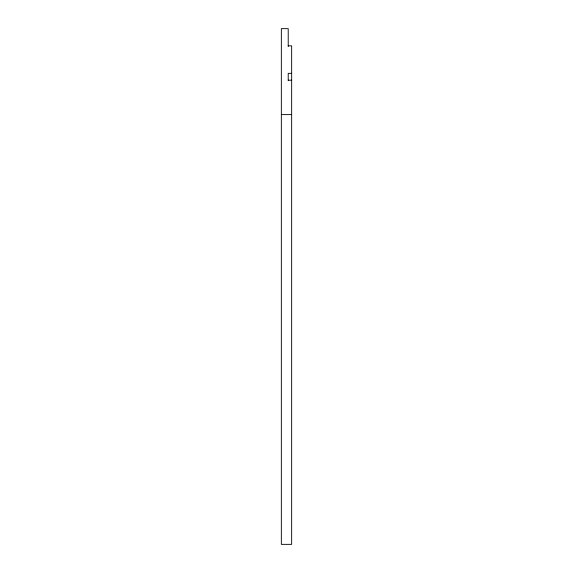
<?xml version="1.0" encoding="UTF-8"?>
<svg xmlns="http://www.w3.org/2000/svg" width="573" height="573" viewBox="0 0 573 573"><rect width="100%" height="100%" fill="white"/><g stroke="black" fill="none" stroke-linecap="round" stroke-linejoin="round"><path stroke-width="0.86" d="M288.219 45.84L291.657 45.84L291.657 544.35L281.343 544.35L281.343 28.65L288.219 28.65L288.219 46.528M291.657 73.344L288.219 73.344L288.219 80.492M288.219 80.22L291.657 80.22M281.343 114.6L291.657 114.6"/></g></svg>
